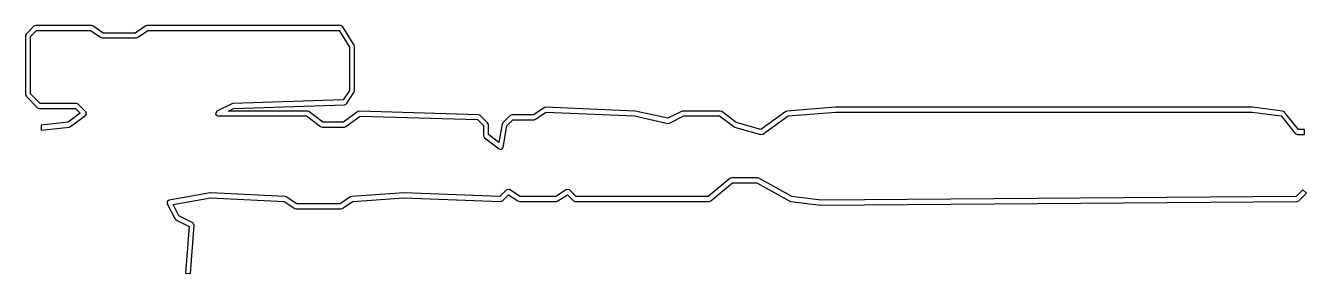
# Model space of a CAD drawing. Extents: x 0 to 4.06, y 0 to 0.79.
import ezdxf

# ---------------------------------------------------------------- set-up
doc = ezdxf.new("R2010")
doc.units = 0
doc.layers.get('0').update_dxf_attribs({"linetype": 'CONTINUOUS'})

msp = doc.modelspace()

# ---------------------------------------------------------------- linework, layer by layer
at = {"color": 160}
for p, q in [((0.0259, 0.7857), (0.0023, 0.7621)), ((0.0315, 0.788), (0.0259, 0.7857)), ((0.2087, 0.788), (0.0315, 0.788)), ((0.2131, 0.7867), (0.2087, 0.788)), ((0.2465, 0.7644), (0.2131, 0.7867)), ((0.3815, 0.7867), (0.348, 0.7644)), ((0.3859, 0.788), (0.3815, 0.7867)), ((1, 0.788), (0.3859, 0.788)), ((1.0067, 0.7842), (1, 0.788)), ((1.0422, 0.7252), (1.0067, 0.7842)), ((0.0023, 0.7621), (0, 0.7565)), ((0, 0.7565), (0, 0.5675)), ((0.0157, 0.7533), (0.0348, 0.7722)), ((0.0157, 0.5708), (0.0157, 0.7533)), ((0.0348, 0.7722), (0.2063, 0.7722)), ((0.2063, 0.7722), (0.2397, 0.7499)), ((0.2397, 0.7499), (0.2441, 0.7486)), ((0.2441, 0.7486), (0.3504, 0.7486)), ((0.348, 0.7644), (0.2465, 0.7644)), ((0.3504, 0.7486), (0.3548, 0.7499)), ((0.3548, 0.7499), (0.3882, 0.7722)), ((0.3882, 0.7722), (0.9956, 0.7722)), ((0.9956, 0.7722), (1.0276, 0.7189)), ((1.0276, 0.7189), (1.0276, 0.5818)), ((1.0433, 0.7211), (1.0422, 0.7252)), ((1.0433, 0.5794), (1.0433, 0.7211)), ((0.0465, 0.54), (0.0157, 0.5708)), ((1.0276, 0.5818), (1.0075, 0.5516)), ((1.0184, 0.5396), (1.042, 0.575)), ((1.042, 0.575), (1.0433, 0.5794)), ((0, 0.5675), (0.0023, 0.562)), ((0.0023, 0.562), (0.0378, 0.5265)), ((0.1614, 0.54), (0.0465, 0.54)), ((0.167, 0.5377), (0.1614, 0.54)), ((0.1906, 0.5141), (0.167, 0.5377)), ((0.654, 0.5391), (0.6067, 0.5155)), ((0.6572, 0.54), (0.654, 0.5391)), ((1.0075, 0.5516), (0.6572, 0.54)), ((0.6595, 0.5243), (1.0121, 0.5361)), ((1.0121, 0.5361), (1.0184, 0.5396)), ((0.0378, 0.5265), (0.0433, 0.5242)), ((0.0433, 0.5242), (0.1581, 0.5242)), ((0.1731, 0.5093), (0.1348, 0.4806)), ((0.1425, 0.4667), (0.1898, 0.5022)), ((0.1581, 0.5242), (0.1731, 0.5093)), ((0.1898, 0.5022), (0.1929, 0.5079)), ((0.1929, 0.5079), (0.1906, 0.5141)), ((0.6067, 0.5155), (0.6026, 0.5067)), ((0.6026, 0.5067), (0.6102, 0.5006)), ((0.6102, 0.5006), (0.8911, 0.5006)), ((0.6436, 0.5164), (0.6595, 0.5243)), ((0.8937, 0.5164), (0.6436, 0.5164)), ((0.8911, 0.5006), (0.9362, 0.4667)), ((0.8984, 0.5148), (0.8937, 0.5164)), ((0.9436, 0.4809), (0.8984, 0.5148)), ((1.0543, 0.5148), (1.0092, 0.4809)), ((1.0166, 0.4667), (1.0616, 0.5005)), ((1.0593, 0.5164), (1.0543, 0.5148)), ((1.4372, 0.5046), (1.0593, 0.5164)), ((1.0616, 0.5005), (1.4337, 0.4889)), ((1.4337, 0.4889), (1.4527, 0.4698)), ((1.4426, 0.5022), (1.4372, 0.5046)), ((1.4662, 0.4786), (1.4426, 0.5022)), ((1.5378, 0.5022), (1.5141, 0.4786)), ((1.527, 0.4692), (1.5466, 0.4888)), ((1.5433, 0.5046), (1.5378, 0.5022)), ((1.6118, 0.5046), (1.5433, 0.5046)), ((1.5466, 0.4888), (1.6142, 0.4888)), ((1.6452, 0.5269), (1.6118, 0.5046)), ((1.6142, 0.4888), (1.6185, 0.4901)), ((1.6185, 0.4901), (1.6519, 0.5123)), ((1.65, 0.5282), (1.6452, 0.5269)), ((1.9334, 0.5164), (1.65, 0.5282)), ((1.6519, 0.5123), (1.932, 0.5007)), ((1.932, 0.5007), (2.0377, 0.4772)), ((1.9348, 0.5162), (1.9334, 0.5164)), ((2.0384, 0.4932), (1.9348, 0.5162)), ((2.0831, 0.5155), (2.0384, 0.4932)), ((2.0429, 0.4778), (2.0885, 0.5006)), ((2.0866, 0.5164), (2.0831, 0.5155)), ((2.2047, 0.5164), (2.0866, 0.5164)), ((2.0885, 0.5006), (2.2021, 0.5006)), ((2.2021, 0.5006), (2.2472, 0.4667)), ((2.2095, 0.5148), (2.2047, 0.5164)), ((2.2555, 0.4802), (2.2095, 0.5148)), ((2.4128, 0.5149), (2.3332, 0.4581)), ((2.3392, 0.443), (2.4201, 0.5008)), ((2.4167, 0.5163), (2.4128, 0.5149)), ((2.5703, 0.5282), (2.4167, 0.5163)), ((2.4201, 0.5008), (2.5709, 0.5124)), ((3.8937, 0.5282), (2.5703, 0.5282)), ((2.5709, 0.5124), (3.8927, 0.5125)), ((3.8927, 0.5125), (3.9841, 0.5011)), ((3.9891, 0.5163), (3.8937, 0.5282)), ((3.9841, 0.5011), (4.0293, 0.4445)), ((3.9944, 0.5134), (3.9891, 0.5163)), ((4.0392, 0.4573), (3.9944, 0.5134)), ((0.1348, 0.4806), (0.0492, 0.4711)), ((0.0492, 0.4711), (0.0492, 0.4553)), ((0.0492, 0.4553), (0.1387, 0.4652)), ((0.1387, 0.4652), (0.1425, 0.4667)), ((0.9362, 0.4667), (0.9409, 0.4652)), ((0.9409, 0.4652), (1.0118, 0.4652)), ((1.0092, 0.4809), (0.9436, 0.4809)), ((1.0118, 0.4652), (1.0166, 0.4667)), ((1.4527, 0.4698), (1.4527, 0.4376)), ((1.4685, 0.473), (1.4662, 0.4786)), ((1.4685, 0.4416), (1.4685, 0.473)), ((1.5119, 0.4743), (1.5022, 0.4162)), ((1.5141, 0.4786), (1.5119, 0.4743)), ((1.5156, 0.4009), (1.527, 0.4692)), ((2.0377, 0.4772), (2.0429, 0.4778)), ((2.2472, 0.4667), (2.2498, 0.4655)), ((2.2498, 0.4655), (2.3325, 0.4419)), ((2.3332, 0.4581), (2.2555, 0.4802)), ((4.0591, 0.4573), (4.0392, 0.4573)), ((4.0591, 0.4416), (4.0591, 0.4573)), ((1.4527, 0.4376), (1.4559, 0.4313)), ((1.4559, 0.4313), (1.5031, 0.3959)), ((1.5022, 0.4162), (1.4685, 0.4416)), ((2.3325, 0.4419), (2.3392, 0.443)), ((4.0293, 0.4445), (4.0354, 0.4416)), ((4.0354, 0.4416), (4.0591, 0.4416)), ((1.5031, 0.3959), (1.5079, 0.3943)), ((1.5079, 0.3943), (1.5108, 0.3949)), ((1.5108, 0.3949), (1.5156, 0.4009)), ((2.2351, 0.3019), (2.1664, 0.2447)), ((2.1743, 0.2307), (2.243, 0.288)), ((2.2402, 0.3038), (2.2351, 0.3019)), ((2.3228, 0.3038), (2.2402, 0.3038)), ((2.243, 0.288), (2.3208, 0.288)), ((2.3208, 0.288), (2.4253, 0.2299)), ((2.3267, 0.3027), (2.3228, 0.3038)), ((2.4316, 0.2444), (2.3267, 0.3027)), ((0.5852, 0.2564), (0.4553, 0.2327)), ((0.587, 0.2565), (0.5852, 0.2564)), ((0.8232, 0.2447), (0.587, 0.2565)), ((0.8272, 0.2434), (0.8232, 0.2447)), ((1.0349, 0.2447), (1.0311, 0.2434)), ((1.2002, 0.2565), (1.0349, 0.2447)), ((1.5047, 0.2448), (1.2002, 0.2565)), ((1.5259, 0.266), (1.5047, 0.2448)), ((1.5135, 0.2312), (1.5325, 0.2503)), ((1.5359, 0.267), (1.5259, 0.266)), ((1.5325, 0.2503), (1.5626, 0.2303)), ((1.5693, 0.2447), (1.5359, 0.267)), ((1.6827, 0.2447), (1.5693, 0.2447)), ((1.7161, 0.267), (1.6827, 0.2447)), ((1.6894, 0.2303), (1.7195, 0.2503)), ((1.726, 0.266), (1.7161, 0.267)), ((1.7195, 0.2503), (1.7386, 0.2312)), ((1.7473, 0.2447), (1.726, 0.266)), ((2.1664, 0.2447), (1.7473, 0.2447)), ((2.5246, 0.2328), (2.4316, 0.2444)), ((4.0321, 0.2447), (2.5246, 0.2328)), ((4.0535, 0.266), (4.0321, 0.2447)), ((4.041, 0.2312), (4.0646, 0.2549)), ((4.0646, 0.2549), (4.0535, 0.266)), ((0.4553, 0.2327), (0.4497, 0.2285)), ((0.4497, 0.2285), (0.4497, 0.2215)), ((0.4497, 0.2215), (0.4733, 0.1742)), ((0.4684, 0.2191), (0.5871, 0.2407)), ((0.4862, 0.1836), (0.4684, 0.2191)), ((0.5871, 0.2407), (0.8203, 0.2291)), ((0.8203, 0.2291), (0.8539, 0.2067)), ((0.8607, 0.2211), (0.8272, 0.2434)), ((0.8539, 0.2067), (0.8583, 0.2054)), ((0.8583, 0.2054), (1, 0.2054)), ((0.9976, 0.2211), (0.8607, 0.2211)), ((1.0311, 0.2434), (0.9976, 0.2211)), ((1, 0.2054), (1.0044, 0.2067)), ((1.0044, 0.2067), (1.0381, 0.2291)), ((1.0381, 0.2291), (1.2005, 0.2408)), ((1.2005, 0.2408), (1.5076, 0.2289)), ((1.5076, 0.2289), (1.5135, 0.2312)), ((1.5626, 0.2303), (1.5669, 0.2289)), ((1.5669, 0.2289), (1.6851, 0.2289)), ((1.6851, 0.2289), (1.6894, 0.2303)), ((1.7386, 0.2312), (1.7441, 0.2289)), ((1.7441, 0.2289), (2.1693, 0.2289)), ((2.1693, 0.2289), (2.1743, 0.2307)), ((2.4253, 0.2299), (2.4282, 0.229)), ((2.4282, 0.229), (2.5236, 0.2171)), ((2.5236, 0.2171), (4.0355, 0.2289)), ((4.0355, 0.2289), (4.041, 0.2312)), ((0.4733, 0.1742), (0.4768, 0.1707)), ((0.4768, 0.1707), (0.5193, 0.1495)), ((0.5311, 0.1612), (0.4862, 0.1836)), ((0.5193, 0.1495), (0.5079, 0.0012)), ((0.5236, 0), (0.5354, 0.1535)), ((0.5354, 0.1535), (0.5311, 0.1612)), ((0.5079, 0.0012), (0.5236, 0))]:
    msp.add_line(p, q, dxfattribs=at)

doc.saveas('drawing.dxf')
